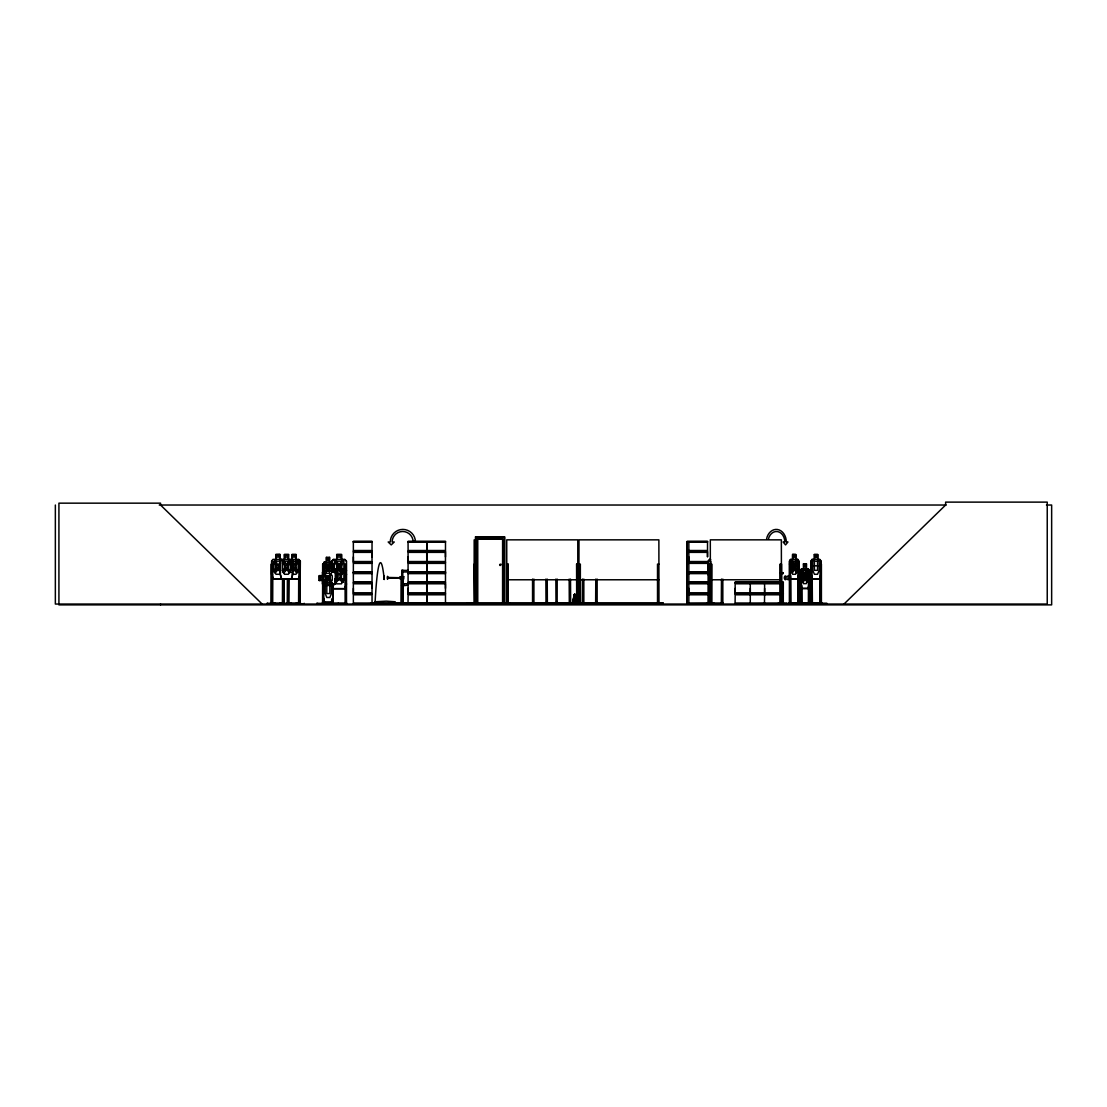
<?xml version="1.0" encoding="UTF-8"?>
<svg xmlns="http://www.w3.org/2000/svg" width="1107" height="1107" viewBox="0 0 1107 1107"><rect width="100%" height="100%" fill="white"/><g stroke="black" fill="none" stroke-linecap="round" stroke-linejoin="round"><path stroke-width="1.5" d="M353.354 592.951L353.354 583.776L372.035 583.776L372.021 592.951L353.354 592.951L353.368 588.357M353.354 561.54L353.354 552.365L372.035 552.365L372.021 561.54L353.354 561.54L353.368 556.946M372.021 588.357L372.021 583.776M372.021 556.946L372.021 552.365M387.561 578.186C387.547 572.277 387.561 582.586 387.547 578.228L400.042 577.716L387.547 577.453M408.068 583.776L408.068 592.951L445.484 592.951L445.484 583.776L401.758 583.763C408.746 583.956 393.594 587.097 408.303 585.119M401.661 604.048L401.758 570.451C404.235 569.247 403.432 573.315 401.758 571.959L445.457 571.987M408.096 592.951L408.096 588.357M408.068 561.54L408.068 552.365L445.484 552.365L445.457 561.54L408.068 561.54L408.096 556.946M426.735 588.357L426.735 583.776L426.735 592.951M426.735 556.946L426.735 552.365L426.735 561.54M426.818 592.951L426.818 583.776M426.818 561.54L426.818 552.365M445.457 588.357L445.457 583.776M445.457 556.946L445.457 552.365M688.443 592.951L687.17 592.951L687.198 583.776L688.443 583.776M688.443 561.54L687.17 561.54L687.198 552.365L688.443 552.365M688.858 592.951L688.858 588.357M688.858 561.54L688.858 556.946M707.511 552.365L707.511 556.946L707.525 552.365L688.845 552.365L688.845 561.54L707.525 561.54M764.3 592.951L735.159 592.951L735.186 588.357M750.297 588.357L750.297 592.951L750.283 583.776M764.619 592.951L764.619 588.357M783.272 588.357L783.272 583.776L764.605 583.776L764.605 592.951L783.286 592.951L783.286 583.776M466.946 603.841L475.263 603.841M466.946 603.287L475.263 603.287M394.77 603.841L445.498 603.647M384.24 579.445L384.226 575.958L384.24 579.445A105.649 6.919 -90 0 0 375.01 604.048L375.01 601.765L386.301 601.156L395.185 601.765L395.185 604.048M400.042 577.453L400.028 578.228M401.758 570.34L408.303 570.451M574.284 603.924L574.685 594.459L574.353 597.614M573.039 603.924L574.478 594.459L572.25 603.924L574.339 594.459L575.17 594.459L577.01 602.346M572.706 603.924L574.422 594.459M808.179 588.384L809.134 583.638L809.134 570.534L808.179 568.901M808.248 588.55L809.369 583.666M797.746 579.196L798.853 574.27L798.728 561.18L797.677 559.533M331.948 602.402L333.069 597.489L333.179 584.316L331.92 582.586M333.179 597.517L332.072 602.402L324.351 602.402M819.761 579.03L820.868 574.27L820.868 561.18L819.761 559.533M819.803 579.196L821.103 574.298M806.74 603.287L806.74 603.841M794.854 603.952L794.701 603.218L794.577 603.952M316.934 603.952L317.059 603.218L317.072 604.048M328.35 603.287L328.419 604.048M815.97 604.021L815.873 603.218L815.942 603.91M816.44 603.91L816.482 603.232M298.752 579.03L300.218 574.27L300.357 561.111L298.807 559.367L272.931 559.367L271.602 561.124L271.602 574.298L272.972 579.196L298.932 579.196L300.274 574.298M292.663 574.27L291.279 579.196L292.801 574.298L292.705 561.111L291.238 559.367L292.801 561.111M346.353 574.27L344.706 579.03L335.02 579.03M346.519 574.298L344.83 579.196L334.937 579.196M346.353 583.846L344.706 588.592L333.415 588.592L332.432 585.423L323.562 585.451L322.4 583.887L322.524 572.444L323.714 570.88M346.519 583.873L344.83 588.758L333.29 588.758M267.105 603.952L267.257 603.218L267.285 604.048M267.174 603.91L275.062 603.952M275.145 603.287L275.228 604.048M282.811 603.952L282.811 579.086M291.321 603.287L291.418 604.048M713.572 603.952L713.724 603.218L713.752 604.048M326.178 572.305L327.202 569.621C323.064 563.657 326.427 560.945 327.838 568.514C329.194 560.972 332.778 563.601 328.53 569.662L329.554 572.319M826.929 603.952L764.619 604.007M331.394 603.91L331.242 602.595L333.193 602.595L333.193 604.048M578.048 604.021L578.02 564.113L576.581 564.113L576.692 604.048M581.549 603.952L581.507 603.218L581.687 603.952M707.747 603.952L707.968 603.232M319.383 580.372L319.383 575.792L322.635 575.792L323.59 573.329L329.651 573.329L332.252 575.792L332.252 580.372L329.651 582.836M280.583 562.951L278.673 566.812L280.68 570.797M291.805 569.455L293.12 566.77L291.847 564.224M800.652 570.548L801.606 568.735L803.571 568.735M800.776 570.548L801.648 568.901M789.374 604.048L789.416 561.124L790.536 559.367L797.843 559.367M790.578 579.03L789.637 574.27L789.637 561.194L790.578 559.533M499.644 564.501C502.855 562.882 499.921 566.95 499.714 564.957M323.327 575.488L323.327 564.044L324.24 562.218M323.327 564.044L324.296 562.384M324.476 602.402L323.465 597.489L323.355 584.344L324.503 582.586M324.559 582.752L323.59 584.399L323.59 597.489L324.559 602.236L331.989 602.236M821.131 604.048L821.103 561.111L819.803 559.367L812.026 559.367L810.961 561.124L810.988 604.048L811.044 602.595M812.151 559.367L811.085 561.194L811.085 574.298L812.123 579.196M281.579 559.367L280.168 561.124L280.168 574.298L281.552 579.196M281.648 559.533L280.389 561.194L280.389 574.27L281.648 579.03M713.655 603.841L688.858 604.007M764.3 603.661L735.186 604.007M764.453 603.758L764.619 594.791M806.38 563.989L803.544 563.989L803.668 568.901L802.091 570.534L802.091 579.708L803.544 583.638L806.242 583.638L807.695 579.708L807.695 570.534L806.242 568.901L806.339 563.823M333.415 559.533L331.934 561.194L331.934 564.459M708.245 561.124L709.808 559.367L708.245 561.124L708.245 574.298L709.767 579.196M329.831 577.84L326.69 577.84L326.814 582.752L325.209 584.385L325.209 593.56L326.814 597.489L329.831 597.489L331.45 593.56L331.45 584.385L329.831 582.752L329.817 577.674M353.368 572.596L372.049 572.236L372.035 563.38L353.354 563.38L353.354 572.222M353.341 604.035L372.049 603.647L372.035 594.791L353.354 594.791L353.354 603.647M408.026 572.61L445.498 572.236M426.818 572.596L426.735 563.38M408.026 604.021L408.096 594.791L445.484 594.791L445.484 603.647M426.818 604.007L426.762 594.791M687.198 572.596L688.416 572.25M688.858 572.596L707.539 572.236M687.156 604.035L688.416 603.647M750.283 604.035L750.297 594.791M844.004 604.048L945.627 505.027L945.627 502.121L1047.236 502.121L1047.236 604.048L55.35 604.048L55.35 505.027M288.47 554.621L284.485 554.621L284.568 559.533L282.396 561.18L282.396 570.34L284.485 574.27L288.387 574.27L290.477 570.34L290.477 561.18L288.387 559.533L288.387 554.621M291.639 572.679L294.019 567.849C295.749 575.46 300.578 573.551 294.849 566.812C300.177 560.585 295.97 558.177 293.95 565.663L291.667 561.111M785.43 577.397L785.43 578.255M334.397 570.742L336.846 569.109M783.798 603.218L783.687 603.952M795.213 603.952L795.324 603.218L795.338 604.048M291.238 603.952L280.154 603.952M502.578 603.952L502.606 538.957L477.587 538.957L477.587 604.048M509.995 603.952L504.543 603.841M706.64 603.952L706.792 603.218L706.82 604.048M332.252 585.285L335.518 583.818M332.266 585.451L335.629 583.942L335.629 572.402L332.266 570.714L335.393 572.513L335.393 583.818M401.398 603.218L401.094 603.952M582.116 603.952L582.324 603.218M735.076 603.702L735.186 594.791L764.3 594.791M339.06 567.919C338.272 571.807 348.636 576.941 340.14 566.812C346.519 560.28 341.343 558.398 339.074 565.663C336.819 558.44 331.865 560.28 338.119 566.77C330.135 580.414 340.901 566.936 339.06 567.67M280.68 561.055L277.76 565.663C276.072 558.385 271.506 560.405 276.944 566.77C271.173 573.551 276.197 575.46 277.829 567.849L280.472 572.734M159.242 505.027L946.153 505.027M1046.461 505.027L1051.65 505.027L1051.65 604.879L58.92 604.879L58.92 503.159L160.543 503.159L160.543 505.027L262.151 604.048M353.341 541.309L372.049 541.309M408.054 541.309L445.498 541.309M687.156 541.309L707.539 541.309M353.341 541.655L372.049 541.627M445.498 541.669L408.054 541.669L408.096 550.511L445.484 550.511L445.484 541.669M707.539 541.627L687.156 541.669L687.17 550.511L688.443 550.511M353.368 542.209L372.021 542.209M408.096 542.209L445.457 542.209M688.485 542.209L687.198 542.209L687.198 550.511M688.858 542.209L707.511 542.209M688.845 550.511L707.525 550.511L707.525 541.669M353.23 551.161L372.173 551.161M407.943 551.161L445.609 551.161M687.046 551.161L707.65 551.161M353.23 551.729L372.173 551.729M407.943 551.729L445.609 551.729M687.046 551.729L707.65 551.729M275.768 554.455L280.016 554.455M296.192 554.455L291.944 554.455L292.082 559.533L292.179 554.621L296.053 554.621L296.053 559.533L298.143 561.18L298.143 570.34L296.053 574.27L292.179 574.27M336.846 554.621L341.44 554.621L341.44 559.533L343.89 561.18L343.89 570.34L341.44 574.27L336.846 574.27L334.397 570.34L334.397 561.18L336.846 559.533L336.68 554.455L341.593 554.455L341.593 559.367M814.42 554.621L817.658 554.621L817.533 559.533L819.208 561.18L819.208 570.34L817.533 574.27L814.42 574.27L812.746 570.34L812.746 561.18L814.42 559.533L814.309 554.455L817.769 554.455L817.769 559.367M280.016 559.367L279.933 554.455L275.906 554.621L275.906 559.533M710.708 559.533L708.411 561.194L708.411 574.27L709.878 579.03M324.13 562.218L326.44 562.218M329.526 562.218L331.726 562.218M353.23 562.176L372.173 562.176M407.943 562.176L445.609 562.176M687.046 562.176L707.65 562.176M324.171 562.384L331.685 562.384M353.23 562.743L372.173 562.743M407.943 562.743L445.609 562.743M687.046 562.743L707.65 562.743M687.17 572.222L687.17 563.38L688.443 563.38M707.525 563.38L688.845 563.38L688.845 572.222M803.447 563.823L806.477 563.823L806.477 568.735M298.71 564.113L300.135 564.113M331.353 564.113L332.626 564.113L332.626 572.43M336.68 564.03L341.606 564.03L341.606 568.943L344.775 568.943L346.519 570.672M346.353 564.113L344.997 564.113L345.149 604.048M474.156 564.113L474.682 604.048M506.743 564.113L508.182 564.113L508.071 604.048M578.989 564.113L580.345 564.113L580.345 604.048M658.873 564.113L657.516 564.113L657.516 604.048M710.307 564.113L711.746 564.113L711.635 604.048M789.485 564.113L790.744 564.113M810.988 564.113L812.289 564.113M810.933 565.76L820.979 565.76M806.339 568.735L808.345 568.735L809.272 570.534L809.369 604.048M333.332 568.943L336.68 568.943M801.51 568.901L808.304 568.901M333.415 569.109L344.706 569.109L346.353 570.742M332.391 570.714L323.548 570.714L322.524 572.444M353.368 571.987L372.021 571.987M688.485 571.987L687.198 571.987L687.198 563.38M688.858 571.987L707.511 571.987M445.498 572.61L408.054 572.61L445.484 572.734M707.539 572.72L688.817 572.72L707.525 572.734M780.518 572.693L783.299 572.72M780.546 572.734L783.286 572.734M445.498 573.039L408.054 573.08L408.096 581.922L445.484 581.922L445.484 573.08M688.416 573.066L687.156 573.08L687.17 581.922L688.443 581.922M707.539 573.066L688.817 573.039L688.858 581.922M780.56 573.066L783.299 573.039M353.368 573.62L372.021 573.62M408.096 573.62L445.457 573.62M688.485 573.62L687.198 573.62L687.198 581.922M688.858 573.62L707.511 573.62M780.504 573.62L783.272 573.62M800.624 574.09L801.426 574.09L801.523 604.048M279.877 574.27L275.989 574.27L273.913 570.34L273.913 561.18L275.989 559.533L275.989 554.621M789.54 574.298L790.509 579.196M798.825 574.298L797.87 579.196L790.384 579.196M811.085 574.298L811.971 579.196L819.955 579.196M322.524 575.626L319.148 575.626L319.273 580.538M401.357 578.67L403.031 578.67M272.986 579.03L298.835 579.03M790.453 579.03L797.801 579.03M812.081 579.03L819.886 579.03M506.743 579.777L577.785 579.777M578.989 579.777L658.873 579.777M710.307 579.777L781.348 579.777M319.148 580.538L322.635 580.372L323.59 582.836L331.989 582.752L332.944 584.385M688.845 581.922L707.525 581.922M735.159 581.922L764.3 581.922M764.605 581.922L783.286 581.922M324.379 582.586L326.717 582.586M329.817 582.586L332.031 582.586M353.23 582.573L372.173 582.573M407.943 582.573L445.609 582.573M687.046 582.573L707.65 582.573M735.034 582.573L783.41 582.573M353.23 583.14L372.173 583.14M407.943 583.14L445.609 583.14M687.046 583.14L707.65 583.14M735.034 583.14L783.41 583.14M707.525 583.776L688.845 583.776L688.845 592.951L707.525 592.951M764.3 583.776L735.159 583.776L735.159 592.951M801.579 588.55L800.652 583.638L801.44 588.55L808.373 588.55M323.604 585.285L332.377 585.285M801.51 588.384L808.304 588.384M353.23 593.587L372.173 593.587M407.943 593.587L445.609 593.587M687.046 593.587L707.65 593.587M735.034 593.587L783.41 593.587M353.23 594.155L372.173 594.155M407.943 594.155L445.609 594.155M687.046 594.155L707.65 594.155M735.034 594.155L783.41 594.155M687.17 603.647L687.17 594.791L688.443 594.791M688.845 594.791L707.525 594.791M764.605 594.791L783.286 594.791L783.286 603.647M287.294 602.595L288.982 602.595L288.982 604.048M298.572 602.595L300.274 602.595L300.274 604.048M346.505 602.595L344.844 602.595L344.844 604.048M547.37 602.595L545.709 602.595L545.709 604.048M570.672 602.595L568.998 602.595L568.998 604.048M578.823 602.595L580.497 602.595L580.497 604.048M582.324 602.595L583.984 602.595L583.984 604.048M595.635 602.595L597.296 602.595L597.296 604.048M659.025 602.595L657.364 602.595L657.364 604.048M707.996 602.595L709.67 602.595L709.67 604.048M721.307 602.595L722.982 602.595L722.926 604.048M781.736 602.595L780.02 602.595L780.02 604.048M789.346 602.595L790.882 602.595M797.856 602.595L799.379 602.595M800.499 602.595L801.98 602.595M808.345 602.595L809.826 602.595M810.85 602.595L812.427 602.595M821.532 602.595L819.969 602.595L819.996 604.048L820.093 564.113L821.408 564.113L821.408 604.048L821.505 602.595M370.983 602.803L663.259 602.803L663.259 604.048M272.53 603.011L282.686 603.011M288.706 603.011L298.862 603.011M323.631 603.011L331.643 603.011M333.193 603.011L344.844 603.011M534.058 603.011L545.709 603.011M557.361 603.011L568.998 603.011M583.984 603.011L595.635 603.011M709.656 603.011L721.321 603.011M790.44 603.011L798.285 603.011M801.523 603.011L808.802 603.011M812.026 603.011L820.37 603.011M267.202 603.287L275.228 603.218M279.974 604.048L279.974 603.218L291.418 603.218M296.15 604.048L296.15 603.218L304.287 603.952M317.003 603.287L338.341 603.952M346.505 603.218L346.712 603.952M394.77 603.287L445.443 603.384L408.096 603.398M504.543 603.287L510.189 603.218L510.189 604.048M547.218 579.086L547.37 604.048L547.495 603.218L553.652 603.218L553.652 604.048M557.139 603.218L563.38 603.218L563.38 604.048M570.672 603.218L570.88 603.952M577.356 603.218L581.604 603.287M578.878 604.048L578.989 539.842L658.873 539.842L658.983 604.048L659.066 603.232M687.212 603.384L688.457 603.384L687.198 603.398L687.198 594.791M713.752 603.218L688.872 603.384L707.511 603.398M783.272 603.398L764.619 603.398L826.804 603.218L826.777 604.048M304.19 603.841L296.33 603.952M317.003 603.841L338.272 603.841M477.643 603.841L502.536 603.841M577.439 603.841L581.604 603.841M403.128 603.218L403.086 604.048L403.031 577.01L401.357 577.01L401.301 604.048M785.167 603.287L785.071 604.048M778.235 603.287L778.138 604.048M304.19 603.287L304.107 604.048M287.958 603.218L288.111 603.952M288.567 603.952L288.858 579.086M781.639 603.952L781.597 564.113L780.158 564.113L780.255 604.048M781.141 603.91L781.182 602.595M338.258 603.232L338.202 604.048M326.925 603.287L326.952 603.91M793.456 603.287L793.387 604.048M341.44 569.109L343.89 570.742L343.89 579.916L341.44 583.846L336.846 583.846L335.213 581.23M786.454 603.952L786.344 603.218L786.33 604.048M344.706 559.533L346.353 561.18M298.752 559.533L300.135 561.18L300.052 604.048M322.635 583.818L323.728 585.285M331.602 562.218L332.861 563.961L332.75 572.208M331.56 562.384L332.626 564.017M797.718 559.367L798.95 561.111L798.853 604.048M273.083 579.03L271.824 574.27L271.824 561.194M576.207 599.191L575.156 594.459L576.789 603.924M811.196 574.27L812.206 579.03L812.4 604.048M575.751 599.191L575.031 594.459L575.668 603.924M574.824 594.459L574.962 597.614M820.854 602.595L820.799 604.048L820.647 602.595M820.481 579.086L820.37 604.048M815.624 603.218L815.624 604.048M814.544 554.621L814.544 559.533M812.026 602.595L812.026 604.048M811.915 564.113L811.915 604.048M811.694 602.595L811.583 604.048M811.362 564.113L811.362 604.048M809.687 604.048L809.687 574.09L808.47 574.09L808.387 604.048L808.497 602.595M809.12 602.595L809.051 604.048M808.899 574.09L808.899 602.388M805.605 603.218L805.605 604.048M804.914 603.218L804.914 604.048M803.571 563.823L803.544 568.901M803.516 603.218L803.516 604.048M801.842 585.741L801.938 604.048M801.274 602.595L801.274 604.048M801.053 589.076L800.956 604.048M800.679 583.666L800.555 570.492L800.541 604.048M800.665 602.595L800.665 604.048M799.268 602.595L799.351 604.048L799.254 564.113L797.981 564.113L797.884 604.048M798.604 602.595L798.631 604.048M798.382 579.086L798.382 604.048M798.285 602.595L798.285 604.048M795.808 559.367L795.808 554.455L792.543 554.455L792.543 559.367M790.744 575.765L790.841 604.048M790.702 602.595L790.702 604.048M790.343 564.113L790.44 604.048M790.121 602.595L790.19 604.048M789.886 579.086L789.886 604.048M789.775 602.595L789.775 604.048M783.811 603.218L783.811 604.048M781.487 604.048L781.348 539.842L710.307 539.842L710.403 604.048M780.601 602.595L780.601 604.048M780.393 564.113L780.393 604.048M722.829 579.086L722.829 604.048M722.663 602.595L722.663 604.048M721.626 602.595L721.626 604.048M721.473 579.086L721.321 604.048M711.884 604.048L711.884 602.595L710.168 602.595L710.168 604.048M711.497 564.113L711.497 604.048M711.331 602.595L711.289 604.048M710.874 561.18L710.874 570.34M710.722 602.595L710.749 604.048M710.542 564.113L710.542 604.048M709.352 604.048L709.504 564.113L708.148 564.113L708.051 604.048M708.314 602.595L708.314 604.048M688.845 541.669L688.858 550.511M688.858 594.791L688.845 603.647M687.17 552.365L687.17 561.54M687.17 583.776L687.17 592.951M662.47 602.803L662.47 604.048M659.551 602.803L659.551 604.048M658.707 602.595L658.72 604.048M657.669 602.595L657.669 604.048M597.143 579.086L597.143 604.048M596.977 602.595L596.977 604.048M595.94 602.595L595.94 604.048M595.787 579.086L595.635 604.048M583.832 579.086L583.832 604.048M582.628 602.595L582.628 604.048M582.476 579.086L582.324 604.048M579.141 602.595L579.141 604.048M578.781 603.218L578.781 604.048M578.2 604.048L578.158 602.595L576.443 602.595L576.443 604.048M577.785 604.048L577.785 539.842L506.743 539.842L506.798 604.048M577.605 602.595L577.577 604.048M577.038 602.595L576.996 604.048M576.83 564.113L576.83 604.048M570.506 579.086L570.672 604.048M570.354 602.595L570.354 604.048M569.164 579.086L569.316 604.048M560.889 603.218L560.889 604.048M560.239 603.218L560.308 604.048M559.658 603.218L559.658 604.048M558.412 603.218L558.274 604.048M557.361 604.048L557.361 602.595L555.686 602.595L555.686 604.048M557.195 579.086L557.139 604.048M557.042 602.595L557.042 604.048M556.005 602.595L556.005 604.048L555.852 579.086M551.175 603.218L551.175 604.048M550.594 603.218L550.525 604.048M549.93 603.218L549.93 604.048M548.698 603.218L548.698 604.048M548.56 603.218L548.56 604.048M547.052 602.595L547.052 604.048M545.862 579.086L546.014 604.048M534.058 604.048L534.058 602.595L532.398 602.595L532.398 604.048M533.906 579.086L533.906 604.048M533.74 602.595L533.74 604.048M532.702 602.595L532.702 604.048M532.55 579.086L532.55 604.048M508.321 604.048L508.321 602.595L506.605 602.595L506.605 604.048M507.933 564.113L507.767 604.048M507.726 602.595L507.726 604.048M507.158 602.595L507.186 604.048M506.978 564.113L506.978 604.048M504.737 604.048L504.737 536.826L475.457 536.826L475.457 604.048M504.363 604.048L504.363 537.213L475.83 537.213L475.83 604.048M502.772 604.048L502.772 538.791L477.421 538.791L477.421 604.048M476.245 602.803L476.245 604.048M474.848 604.048L474.848 602.595L474.004 602.595L474.004 604.048M474.17 539.842L474.156 604.048M473.741 602.803L473.741 604.048M466.933 603.218L466.946 604.048M445.484 572.222L445.484 563.38L408.068 563.38L408.068 572.222M426.818 542.209L426.818 550.511M426.818 563.38L426.818 571.987M426.818 573.62L426.818 581.922M426.818 594.791L426.818 603.398M426.79 541.669L426.735 550.511M426.79 573.08L426.735 581.922M405.632 602.803L405.632 604.048M403.571 602.803L403.571 604.048M402.796 571.959L402.713 604.048M401.509 579.086L401.523 604.048M394.77 603.218L394.77 604.048M373.889 602.803L373.889 604.048M372.035 541.669L372.021 550.511L353.354 550.511L353.354 541.669M346.505 604.048L346.519 561.111L344.775 559.367L333.332 559.367L331.768 561.124L331.74 572.43M346.187 602.595L346.187 604.048M333.041 564.113L333.041 572.43M333.041 584.081L333.041 604.048L332.875 602.595M332.626 599.053L332.626 604.048M332.335 602.595L332.335 604.048M332.225 599.053L332.072 604.048M332.017 602.595L331.906 604.048M331.685 599.053L331.643 604.048L331.325 602.595M331.145 571.669L331.145 564.017L329.54 562.384L329.651 557.305L326.316 557.305L326.413 562.384M329.941 582.586L329.941 577.674L326.593 577.674L326.69 582.752M329.54 571.669L329.54 564.017L326.537 564.017L326.537 571.669M329.416 557.471L329.416 562.384M326.537 557.471L326.537 562.384L324.932 564.017L324.932 571.669M324.033 604.048L324.033 602.595L322.511 602.595L322.552 604.048L322.649 579.086M323.922 572.43L323.922 564.113L322.649 564.113L322.635 575.792M323.922 599.053L323.881 604.048M323.258 602.595L323.258 604.048M323.106 563.975L323.05 575.765M323.05 580.746L323.05 604.048M322.94 602.595L322.94 604.048M299.859 564.113L299.859 604.048M299.693 602.595L299.651 604.048M299.208 602.595L299.167 604.048M298.987 564.113L298.862 604.048M298.71 577.425L298.586 604.048M295.97 554.621L295.97 559.533M292.566 561.18L292.566 574.27M288.47 559.533L288.623 554.455L284.347 554.455L284.485 559.533M288.581 579.086L288.636 604.048M288.401 602.595L288.36 604.048M287.875 602.595L287.931 604.048M287.709 579.086L287.571 604.048M287.433 579.086L287.433 604.048M284.084 604.048L284.084 602.595L282.396 602.595L282.41 604.048L282.534 579.086M283.959 579.086L283.862 604.048M283.683 579.086L283.683 604.048M283.503 602.595L283.503 604.048M282.991 602.595L283.032 604.048M279.794 554.621L279.877 559.533M272.806 604.048L272.806 602.595L271.118 602.595L271.118 604.048M272.53 604.048L272.682 564.113L271.257 564.113L271.257 604.048M272.405 574.09L272.405 604.048M272.184 602.595L272.225 604.048M271.699 602.595L271.741 604.048M271.533 564.113L271.395 604.048M160.543 604.048L160.543 604.879M766.611 538.735A12.592 10.018 -90 0 1 777.584 529.52A12.592 10.018 -90 0 1 786.288 542.001L787.949 542.001L785.541 544.907L783.133 542.001L784.808 542.001A10.503 8.358 -90 0 0 777.529 531.581A10.503 8.358 -90 0 0 768.369 539.275M785.998 579.445A1.868 1.135 -90 0 1 784.296 577.826A1.868 1.135 -90 0 1 785.998 576.207M415.443 542.001A12.592 12.578 0 0 0 402.851 529.409A12.592 12.578 0 0 0 390.273 542.001L388.183 542.001L391.214 544.907L394.244 542.001L392.141 542.001A10.503 10.503 0 0 1 402.644 531.485A10.503 10.503 0 0 1 413.16 542.001M331.408 574.533L328.17 578.062C332.82 579.805 332.487 586.087 327.464 579.113C322.76 585.769 322.289 579.86 326.731 578.145C322.303 576.166 322.69 570.492 327.478 577.079L331.214 573.786L331.408 574.533M807.612 581.812L806.616 581.825L805.08 577.217L803.516 581.95L802.575 581.991L804.471 576.138L802.796 570.437L805.038 575.017L806.56 570.562L807.501 570.52L805.661 576.166L807.612 581.812M797.04 572.444L796.03 572.596L794.3 567.849C792.972 575.778 789.333 573.122 793.636 566.77C789.595 560.834 792.861 558.066 794.245 565.663C795.601 558.094 799.088 560.792 794.923 566.812L797.04 572.444M290.214 572.444L288.872 572.596L286.575 567.849C284.596 575.598 280.099 573.412 285.675 566.77C280.223 560.405 284.803 558.385 286.505 565.663C288.152 558.412 293.037 560.336 287.405 566.812L290.214 572.444M343.447 582.019L341.869 582.171L339.157 577.425C337.04 584.897 331.408 583.32 338.119 576.346C331.643 569.718 337.165 568.14 339.088 575.225C340.942 568.168 346.809 569.662 340.153 576.373L343.447 582.019M797.151 570.34L795.587 574.27L792.654 574.27L791.09 570.34L791.09 561.18L792.654 559.533L792.681 554.455L795.712 554.621L795.587 559.533L797.151 561.18L797.151 570.34M279.185 555.437L276.695 555.437L276.695 557.084L279.185 557.084L279.185 555.437M287.695 555.437L285.191 555.437L285.191 557.084L287.695 557.084L287.695 555.437M295.361 555.437L292.871 555.437L292.871 557.084L295.361 557.084L295.361 555.437M340.61 555.437L337.663 555.437L337.663 557.084L340.61 557.084L340.61 555.437M795.061 555.437L793.179 555.437L793.179 557.084L795.061 557.084L795.061 555.437M816.98 555.437L814.973 555.437L814.973 557.084L816.98 557.084L816.98 555.437M329 558.288L327.077 558.288L327.077 559.934L329 559.934L329 558.288M279.877 561.18L275.989 561.18L275.989 570.34L279.877 570.34L279.877 561.18M288.387 561.18L284.485 561.18L284.485 570.34L288.387 570.34L288.387 561.18M296.053 561.18L292.179 561.18L292.179 570.34L296.053 570.34L296.053 561.18M341.44 561.18L336.846 561.18L336.846 570.34L341.44 570.34L341.44 561.18M795.587 561.18L792.654 561.18L792.654 570.34L795.587 570.34L795.587 561.18M817.533 561.18L814.42 561.18L814.42 570.34L817.533 570.34L817.533 561.18M805.758 564.805L804.028 564.805L804.028 566.438L805.758 566.438L805.758 564.805M340.61 565.013L337.663 565.013L337.663 566.646L340.61 566.646L340.61 565.013M806.242 570.534L803.544 570.534L803.544 579.708L806.242 579.708L806.242 570.534M341.44 570.742L336.846 570.742L336.846 579.916L341.44 579.916L341.44 570.742M372.049 572.72L353.341 572.61L372.035 572.734M688.457 572.61L687.156 572.61L688.429 572.734M372.049 573.066L353.341 573.039L353.368 581.922L372.035 581.922L372.035 573.08M329.651 575.792L323.59 575.792L323.59 580.372L329.651 580.372L329.651 575.792M320.892 576.609L319.798 576.609L319.798 579.556L320.892 579.556L320.892 576.609M403.737 576.678L400.028 576.678L400.042 578.961L403.737 578.961L403.737 576.678M329.305 578.657L327.354 578.657L327.354 580.289L329.305 580.289L329.305 578.657M329.831 584.385L326.814 584.385L326.814 593.56L329.831 593.56L329.831 584.385M371.994 603.384L353.396 603.384L372.021 603.398M764.273 603.384L735.2 603.384L764.287 603.398M562.231 604.048L562.231 603.218L562.162 604.048M552.504 604.048L552.504 603.218L552.448 604.048M788.89 579.141A1.868 1.135 -90 0 0 788.378 576.014A1.868 1.135 -90 0 0 786.994 578.311A1.868 1.135 -90 0 0 788.89 579.141"/></g></svg>
